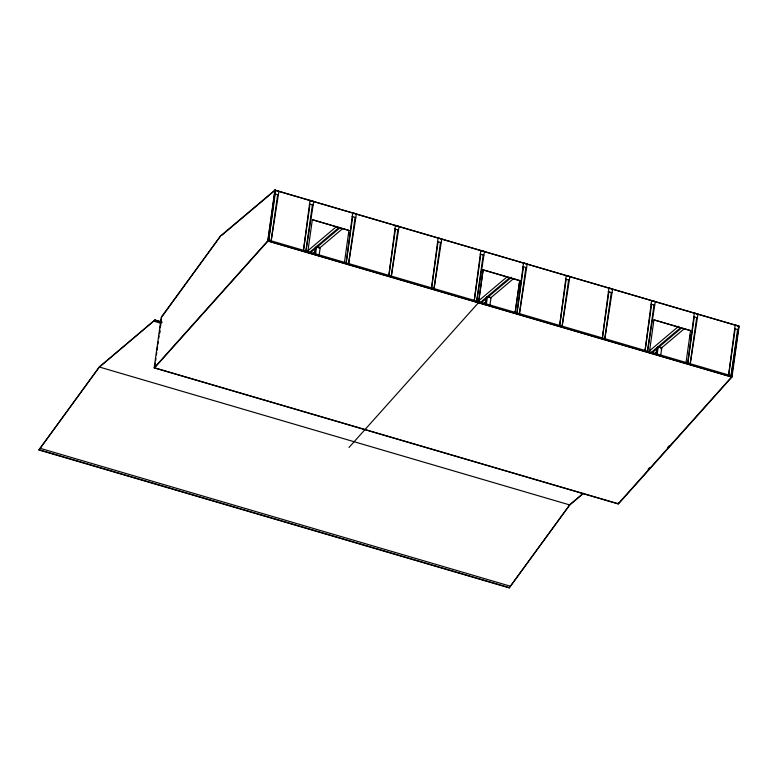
<?xml version="1.0" encoding="UTF-8"?>
<svg xmlns="http://www.w3.org/2000/svg" width="778" height="778" viewBox="0 0 778 778"><rect width="100%" height="100%" fill="white"/><g stroke="black" fill="none" stroke-linecap="round" stroke-linejoin="round"><path stroke-width="1.17" d="M161.445 318.358L160.949 322.889M348.719 235.54L349.001 233.176M519.082 289.163L519.373 286.81M519.801 283.26L520.093 280.897M690.164 336.884L690.456 334.53M159.587 333.577L159.889 331.204M160.346 327.645L160.647 325.262M277.649 194.685L271.162 240.83L278.913 191.232L275.256 190.153L268.721 240.12L275.208 193.965M312.416 204.877L305.929 251.031L313.69 201.424L310.023 200.354L303.488 250.312L309.975 204.167M314.438 254.007L315.197 248.007L316.607 246.422L320.273 247.492L318.99 255.748M355.118 217.402L348.632 263.548L356.382 213.95L352.726 212.871L346.191 262.828L352.677 216.683M397.811 229.918L391.324 276.064L399.085 226.466L395.428 225.396L388.893 275.354L395.37 229.209M440.513 242.444L434.027 288.589L441.787 238.992L438.121 237.912L431.586 287.87L438.072 241.725M483.216 254.96L476.729 301.105L484.48 251.508L480.823 250.438L474.288 300.396L480.775 254.25M485.239 304.081L485.997 298.081L487.407 296.506L491.074 297.575L489.79 305.832M525.909 267.486L519.432 313.631L527.183 264.024L523.526 262.954L516.991 312.912L523.477 266.766M568.611 280.002L562.124 326.147L569.885 276.55L566.228 275.48L559.683 325.437L566.17 279.292M611.314 292.528L604.827 338.673L612.587 289.066L608.921 287.996L602.386 337.953L608.873 291.808M654.016 305.044L647.529 351.189L655.28 301.592L651.624 300.522L645.088 350.479L651.575 304.334M656.039 354.165L656.788 348.165L658.207 346.58L661.864 347.659L660.775 354.729M696.709 317.57L690.222 363.715L697.983 314.108L694.326 313.038L687.791 362.995L694.268 316.85M737.583 329.551L731.096 375.696L738.857 326.099L735.191 325.019L728.655 374.977L735.142 328.831M315.664 253.54L316.607 246.422M486.308 304.801L487.407 296.506M657.109 354.885L658.207 346.58M583.588 493.291L569.768 504.951L509.211 587.886L38.9 449.976L99.506 366.759L154.987 319.943L161.97 321.995M99.506 366.759L38.9 449.976M569.768 504.951L99.458 367.051L154.987 319.943M154.17 367.858L161.309 317.103L220.582 235.938L274.897 190.114L739.1 326.235L731.972 376.99L618.384 503.979L154.17 367.858L267.758 240.869L274.897 190.114M154.929 365.485L155.26 363.122M155.59 360.759L155.921 358.395M156.417 354.856L156.748 352.492M157.088 350.129L157.584 346.589M157.915 344.226L158.245 341.863M158.741 338.323L159.072 335.96M159.402 333.597L159.908 330.057M160.239 327.694L161.396 319.427M738.682 326.235L731.544 377.029L618.199 503.755L154.598 367.819L267.943 241.092L275.081 190.299M344.479 262.167L348.933 230.434L312.338 219.707L307.874 251.43M519.733 280.518L515.153 312.377L519.733 280.518L483.128 269.791L478.674 301.514M483.128 269.791L478.509 302.671L349.001 447.457M509.211 587.886L569.807 504.669L582.761 493.738M618.199 503.755L618.354 502.598M686.079 362.324L690.533 330.601L653.938 319.875L649.474 351.598M161.552 317.278L220.582 235.938M312.338 219.707L348.933 230.434M653.938 319.875L690.533 330.601M739.1 326.235L274.78 190.211M648.103 469.348L649.708 467.549M667.524 447.632L669.138 445.823M221.808 235.257L275.256 190.153M307.573 250.973L336.135 226.865M309.809 252.16L339.208 227.361M310.315 252.821L339.801 227.944M313.466 253.229L315.304 251.683M318.98 248.581L342.865 228.431M478.373 301.047L506.935 276.949M480.61 302.243L509.998 277.435M481.115 302.905L486.639 298.237M488.487 296.681L511.516 277.25M483.352 304.091L486.104 301.767M490.694 297.886L513.665 278.514M649.173 351.131L678.659 326.254M650.486 353.095L680.799 327.519M651.906 352.988L681.402 328.102M655.066 353.397L656.904 351.851M660.58 348.748L684.465 328.598M274.595 193.79L278.252 194.86M309.362 203.982L313.028 205.061M352.064 216.508L355.721 217.577M394.767 229.024L398.424 230.103M437.46 241.55L441.126 242.619M480.162 254.066L483.819 255.145M522.865 266.591L526.521 267.661M565.567 279.108L569.224 280.187M608.26 291.633L611.926 292.703M650.962 304.149L654.619 305.219M693.665 316.675L697.321 317.745M734.529 328.656L738.196 329.726M483.012 269.917L519.616 280.654M316.986 246.859L319.427 247.579M488.594 297.186L490.228 297.663M268.109 239.935L731.709 375.871M267.758 240.869L731.972 376.99M267.943 241.092L731.544 377.029M154.948 320.235L161.931 322.277M153.83 321.178L160.813 323.23M40.125 448.303L510.426 586.213M40.106 450.034L509.25 587.594"/></g></svg>
